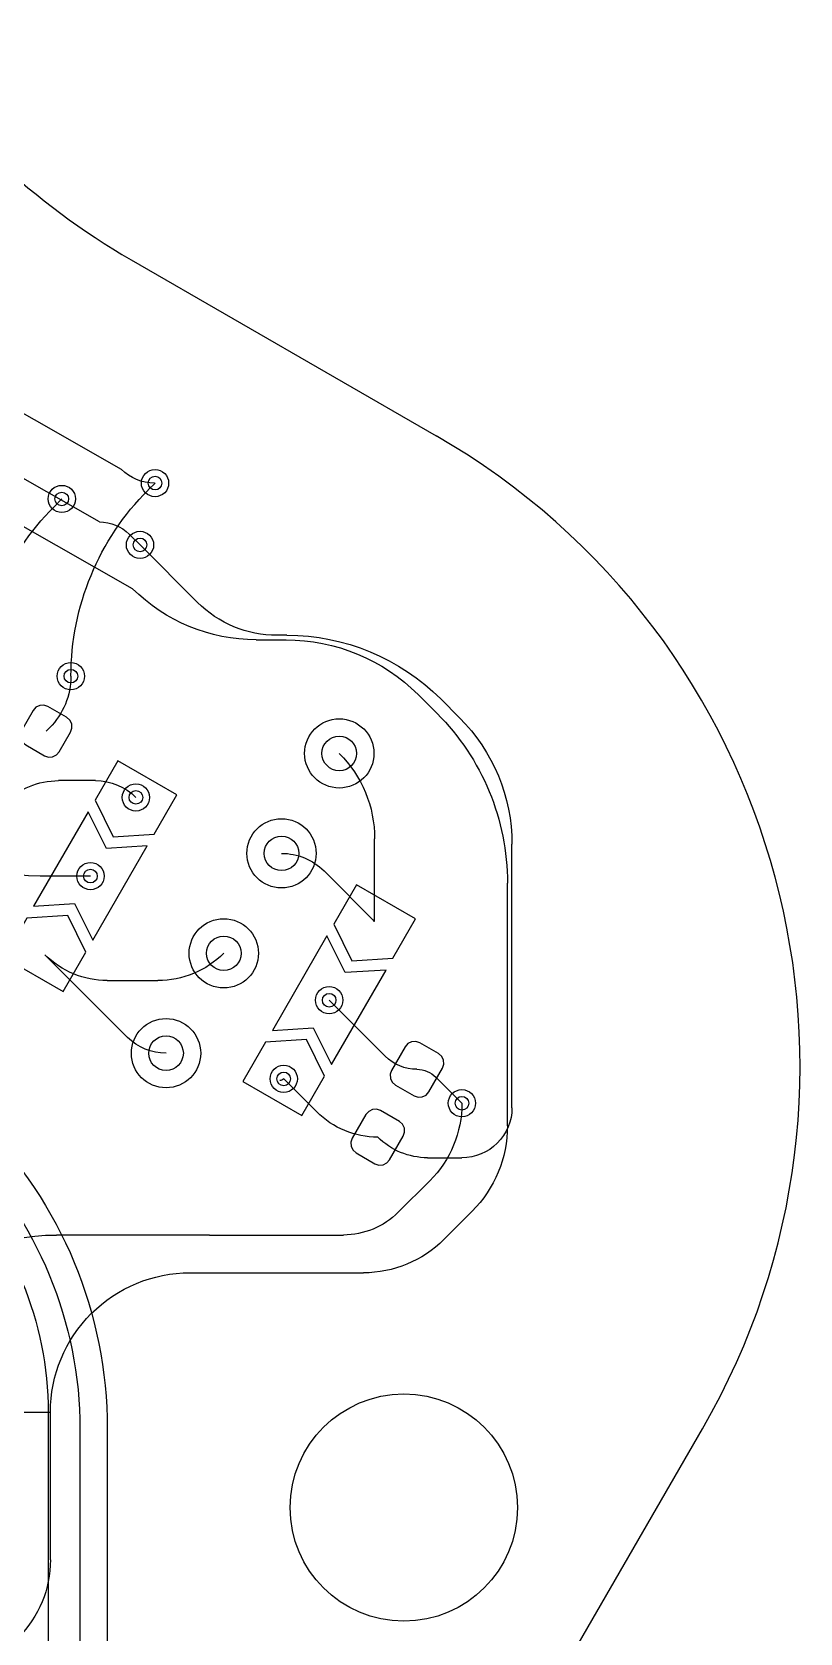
# Model space of a CAD drawing. Header units: millimetres. Extents: x -220 to 263, y -14 to 135.
# Drawn here: x -24.18 to -7.29, y 14.24 to 49.48 of the extents above; entities that cross this region are included whole.
import ezdxf

# ---------------------------------------------------------------- set-up
doc = ezdxf.new("R2010")
doc.units = ezdxf.units.MM
doc.layers.get('0').update_dxf_attribs({"color": 96, "lineweight": 25, "true_color": 0x008000})
doc.layers.add('livello 8', color=18, linetype='Continuous', lineweight=25, true_color=0x000000)
doc.layers.add('livello 9', color=18, linetype='Continuous', lineweight=25, true_color=0x000000)

msp = doc.modelspace()

# ---------------------------------------------------------------- linework, layer by layer
for p, q in [((-22, 44.464), (-15.29, 40.59)), ((-23.879, -6.286), (-9.433, 18.733))]:
    msp.add_line(p, q)
msp.add_circle((-16, 17), 2.5)
for centre, start, end in [((-14, 58.321), 213.5568, 239.9998), ((-23.29, 26.733), 330, 59.9998)]:
    msp.add_arc(centre, 16, start, end)
at = {"layer": 'livello 8', "color": 163, "true_color": 0x4d7fc4, "flags": 128}
for points in [[(-21.623, 39.399), (-21.473, 39.549)], [(-23.693, 39.028), (-23.523, 39.199)], [(-20.538, 36.923), (-21.803, 38.187)], [(-18.571, 36.199), (-18.791, 36.199)], [(-23.904, 33.548), (-23.817, 33.518), (-23.724, 33.525), (-23.641, 33.566), (-23.58, 33.635), (-23.33, 34.068), (-23.3, 34.156), (-23.306, 34.248), (-23.347, 34.332), (-23.417, 34.393), (-23.828, 34.63), (-23.916, 34.66), (-24.008, 34.654), (-24.092, 34.613), (-24.153, 34.543), (-24.403, 34.11), (-24.432, 34.022), (-24.426, 33.93), (-24.385, 33.847), (-24.316, 33.786), (-23.904, 33.548)], [(-14.776, 34.384), (-15.191, 34.799)], [(-23.866, 34.089), (-23.793, 34.162)], [(-22.393, 31.765), (-21.493, 31.823), (-20.993, 32.689), (-22.292, 33.439), (-22.792, 32.573), (-22.393, 31.765)], [(-22.782, 32.999), (-23.595, 32.999)], [(-22.543, 31.505), (-22.942, 32.313), (-24.142, 30.235), (-23.243, 30.293), (-22.843, 29.485), (-21.643, 31.563), (-22.543, 31.505)], [(-13.623, 25.799), (-13.623, 31.599)], [(-16.643, 29.899), (-17.756, 31.012)], [(-22.893, 30.899), (-24.001, 30.899)], [(-17.143, 29.033), (-16.243, 29.091), (-15.743, 29.957), (-17.042, 30.707), (-17.542, 29.841), (-17.143, 29.033)], [(-23.393, 30.033), (-24.292, 29.975), (-24.792, 29.109), (-23.493, 28.359), (-22.993, 29.225), (-23.393, 30.033)], [(-16.643, 29.899), (-16.678, 29.934)], [(-17.993, 27.561), (-17.593, 26.753), (-16.393, 28.831), (-17.293, 28.773), (-17.692, 29.581), (-18.892, 27.503), (-17.993, 27.561)], [(-22.522, 28.599), (-21.41, 28.599)], [(-16.412, 26.936), (-17.643, 28.167)], [(-18.143, 27.301), (-19.042, 27.243), (-19.542, 26.377), (-18.243, 25.627), (-17.743, 26.493), (-18.143, 27.301)], [(-15.775, 26.062), (-15.687, 26.032), (-15.595, 26.038), (-15.511, 26.079), (-15.45, 26.148), (-15.15, 26.668), (-15.121, 26.756), (-15.127, 26.848), (-15.168, 26.931), (-15.237, 26.992), (-15.649, 27.23), (-15.736, 27.26), (-15.829, 27.254), (-15.912, 27.213), (-15.973, 27.143), (-16.273, 26.623), (-16.303, 26.536), (-16.297, 26.443), (-16.256, 26.36), (-16.186, 26.299), (-15.775, 26.062)], [(-17.916, 25.708), (-18.643, 26.435)], [(-15.298, 26.474), (-14.723, 25.899)], [(-16.637, 24.568), (-16.55, 24.538), (-16.457, 24.544), (-16.374, 24.585), (-16.313, 24.655), (-16.013, 25.174), (-15.983, 25.262), (-15.989, 25.354), (-16.03, 25.437), (-16.1, 25.499), (-16.511, 25.736), (-16.599, 25.766), (-16.691, 25.76), (-16.774, 25.719), (-16.836, 25.649), (-17.136, 25.13), (-17.165, 25.042), (-17.159, 24.949), (-17.118, 24.866), (-17.049, 24.805), (-16.637, 24.568)], [(-15.481, 24.699), (-14.723, 24.699)], [(-23.823, 19.099), (-23.823, 10.862)], [(-23.123, 18.722), (-23.123, 10)], [(-22.523, 18.739), (-22.523, 9.842)]]:
    msp.add_lwpolyline(points, dxfattribs=at)
for points in [[(-23.322, 35.299, -0.198914), (-21.625, 39.396)], [(-25.366, 34.989, -0.198917), (-23.693, 39.028)], [(-18.791, 36.199, -0.198915), (-20.538, 36.923)], [(-18.571, 36.199, -0.198912), (-15.191, 34.799)], [(-23.322, 35.299, -0.198907), (-23.793, 34.162)], [(-14.776, 34.384, -0.198914), (-13.623, 31.599)], [(-24.779, 32.509, -0.198923), (-23.595, 32.999)], [(-22.782, 32.999, -0.198913), (-21.893, 32.631)], [(-24.001, 30.899, -0.198914), (-27.623, 32.399)], [(-18.691, 31.399, -0.198915), (-17.756, 31.012)], [(-22.522, 28.599, -0.198913), (-23.893, 29.167)], [(-19.961, 29.199, -0.198911), (-21.41, 28.599)], [(-15.712, 26.646, -0.198936), (-16.412, 26.936)], [(-18.643, 26.435, -0.198777), (-18.729, 26.399)], [(-15.712, 26.646, -0.198868), (-15.298, 26.474)], [(-13.623, 25.799, -0.414214), (-14.723, 24.699)], [(-25.323, 25.499, -0.198915), (-22.523, 18.739)], [(-16.574, 25.152, -0.198927), (-17.916, 25.708)], [(-15.481, 24.699, -0.198912), (-16.574, 25.152)], [(-25.723, 24.999, -0.198915), (-23.123, 18.722)], [(-26.015, 24.391, -0.198913), (-23.823, 19.099)]]:
    msp.add_lwpolyline(points, format="xyb", dxfattribs=at)
at = {"layer": 'livello 8', "color": 7, "true_color": 0xececec}
for centre in [(-21.473, 39.549), (-23.523, 39.199), (-21.803, 38.187), (-23.323, 35.299), (-21.893, 32.631), (-22.893, 30.899), (-17.643, 28.167), (-18.643, 26.435), (-14.723, 25.899)]:
    msp.add_circle(centre, 0.3, dxfattribs=at)
at = {"layer": 'livello 8', "color": 7}
for centre, radius in [((-21.473, 39.549), 0.15), ((-23.523, 39.199), 0.15), ((-21.803, 38.187), 0.15), ((-23.323, 35.299), 0.15), ((-17.421, 33.599), 0.381), ((-21.893, 32.631), 0.15), ((-18.691, 31.399), 0.381), ((-22.893, 30.899), 0.15), ((-19.961, 29.199), 0.381), ((-17.643, 28.167), 0.15), ((-21.231, 27), 0.381), ((-18.643, 26.435), 0.15), ((-14.723, 25.899), 0.15)]:
    msp.add_circle(centre, radius, dxfattribs=at)
at = {"layer": 'livello 8', "color": 163, "true_color": 0x4d7fc4}
for centre in [(-17.421, 33.599), (-18.691, 31.399), (-19.961, 29.199), (-21.231, 27)]:
    msp.add_circle(centre, 0.762, dxfattribs=at)
at = {"layer": 'livello 9', "color": 22, "true_color": 0xc83434, "flags": 128}
for points in [[(-22.695, 38.695), (-36.923, 46.799)], [(-21.965, 37.224), (-32.944, 43.477)], [(-26.052, 42.038), (-22.216, 39.852)], [(-21.483, 39.549), (-21.473, 39.549)], [(-22.039, 38.424), (-21.803, 38.187)], [(-19.249, 36.099), (-18.591, 36.099)], [(-15.689, 34.897), (-15.391, 34.599)], [(-23.904, 33.548), (-23.817, 33.518), (-23.724, 33.525), (-23.641, 33.566), (-23.58, 33.635), (-23.33, 34.068), (-23.3, 34.156), (-23.306, 34.248), (-23.347, 34.332), (-23.417, 34.393), (-23.828, 34.63), (-23.916, 34.66), (-24.008, 34.654), (-24.092, 34.613), (-24.153, 34.543), (-24.403, 34.11), (-24.432, 34.022), (-24.426, 33.93), (-24.385, 33.847), (-24.316, 33.786), (-23.904, 33.548)], [(-15.269, 34.477), (-15.391, 34.599)], [(-23.866, 34.089), (-23.793, 34.162)], [(-22.393, 31.765), (-21.493, 31.823), (-20.993, 32.689), (-22.292, 33.439), (-22.792, 32.573), (-22.393, 31.765)], [(-22.543, 31.505), (-22.942, 32.313), (-24.142, 30.235), (-23.243, 30.293), (-22.843, 29.485), (-21.643, 31.563), (-22.543, 31.505)], [(-16.643, 29.899), (-16.643, 31.721)], [(-17.143, 29.033), (-16.243, 29.091), (-15.743, 29.957), (-17.042, 30.707), (-17.542, 29.841), (-17.143, 29.033)], [(-13.723, 25.399), (-13.723, 30.743)], [(-23.393, 30.033), (-24.292, 29.975), (-24.792, 29.109), (-23.493, 28.359), (-22.993, 29.225), (-23.393, 30.033)], [(-17.993, 27.561), (-17.593, 26.753), (-16.393, 28.831), (-17.293, 28.773), (-17.692, 29.581), (-18.892, 27.503), (-17.993, 27.561)], [(-23.893, 29.167), (-22.076, 27.349)], [(-16.412, 26.936), (-17.643, 28.167)], [(-18.143, 27.301), (-19.042, 27.243), (-19.542, 26.377), (-18.243, 25.627), (-17.743, 26.493), (-18.143, 27.301)], [(-15.775, 26.062), (-15.687, 26.032), (-15.595, 26.038), (-15.511, 26.079), (-15.45, 26.148), (-15.15, 26.668), (-15.121, 26.756), (-15.127, 26.848), (-15.168, 26.931), (-15.237, 26.992), (-15.649, 27.23), (-15.736, 27.26), (-15.829, 27.254), (-15.912, 27.213), (-15.973, 27.143), (-16.273, 26.623), (-16.303, 26.536), (-16.297, 26.443), (-16.256, 26.36), (-16.186, 26.299), (-15.775, 26.062)], [(-17.916, 25.708), (-18.643, 26.435)], [(-14.723, 25.899), (-15.298, 26.474)], [(-16.637, 24.568), (-16.55, 24.538), (-16.457, 24.544), (-16.374, 24.585), (-16.313, 24.655), (-16.013, 25.174), (-15.983, 25.262), (-15.989, 25.354), (-16.03, 25.437), (-16.1, 25.499), (-16.511, 25.736), (-16.599, 25.766), (-16.691, 25.76), (-16.774, 25.719), (-16.836, 25.649), (-17.136, 25.13), (-17.165, 25.042), (-17.159, 24.949), (-17.118, 24.866), (-17.049, 24.805), (-16.637, 24.568)], [(-16.123, 23.499), (-15.43, 24.192)], [(-15.123, 22.899), (-14.5, 23.521)], [(-22.14, 22.999), (-23.643, 22.999)], [(-20.278, 22.999), (-22.14, 22.999)], [(-20.278, 22.999), (-17.33, 22.999)], [(-20.704, 22.167), (-16.89, 22.167)], [(-24.91, 19.099), (-23.773, 19.099)], [(-23.773, 15.849), (-23.773, 19.099)]]:
    msp.add_lwpolyline(points, dxfattribs=at)
for points in [[(-21.483, 39.549, -0.198907), (-22.216, 39.852)], [(-22.695, 38.695, -0.19891), (-22.039, 38.424)], [(-19.249, 36.099, -0.198911), (-21.965, 37.224)], [(-18.591, 36.099, -0.198912), (-15.689, 34.897)], [(-23.322, 35.299, -0.198907), (-23.793, 34.162)], [(-15.269, 34.477, -0.198913), (-13.723, 30.743)], [(-17.421, 33.599, -0.198912), (-16.643, 31.721)], [(-21.231, 27, -0.198897), (-22.076, 27.349)], [(-15.712, 26.646, -0.198936), (-16.412, 26.936)], [(-15.712, 26.646, -0.198868), (-15.298, 26.474)], [(-14.723, 25.899, -0.198913), (-15.43, 24.192)], [(-16.574, 25.152, -0.198927), (-17.916, 25.708)], [(-13.723, 25.399, -0.198913), (-14.5, 23.521)], [(-16.123, 23.499, -0.198912), (-17.33, 22.999)], [(-27.023, 21.599, -0.198912), (-23.643, 22.999)], [(-15.122, 22.899, -0.198915), (-16.89, 22.167)], [(-23.773, 19.099, -0.414214), (-20.704, 22.167)], [(-23.773, 15.849, -0.198913), (-24.48, 14.142)]]:
    msp.add_lwpolyline(points, format="xyb", dxfattribs=at)
at = {"layer": 'livello 9', "color": 7, "true_color": 0xececec}
for centre in [(-21.473, 39.549), (-23.523, 39.199), (-21.803, 38.187), (-23.323, 35.299), (-21.893, 32.631), (-22.893, 30.899), (-17.643, 28.167), (-18.643, 26.435), (-14.723, 25.899)]:
    msp.add_circle(centre, 0.3, dxfattribs=at)
at = {"layer": 'livello 9', "color": 7}
for centre, radius in [((-21.473, 39.549), 0.15), ((-23.523, 39.199), 0.15), ((-21.803, 38.187), 0.15), ((-23.323, 35.299), 0.15), ((-17.421, 33.599), 0.381), ((-21.893, 32.631), 0.15), ((-18.691, 31.399), 0.381), ((-22.893, 30.899), 0.15), ((-19.961, 29.199), 0.381), ((-17.643, 28.167), 0.15), ((-21.231, 27), 0.381), ((-18.643, 26.435), 0.15), ((-14.723, 25.899), 0.15)]:
    msp.add_circle(centre, radius, dxfattribs=at)
at = {"layer": 'livello 9', "color": 22, "true_color": 0xc83434}
for centre in [(-17.421, 33.599), (-18.691, 31.399), (-19.961, 29.199), (-21.231, 27)]:
    msp.add_circle(centre, 0.762, dxfattribs=at)

doc.saveas('drawing.dxf')
